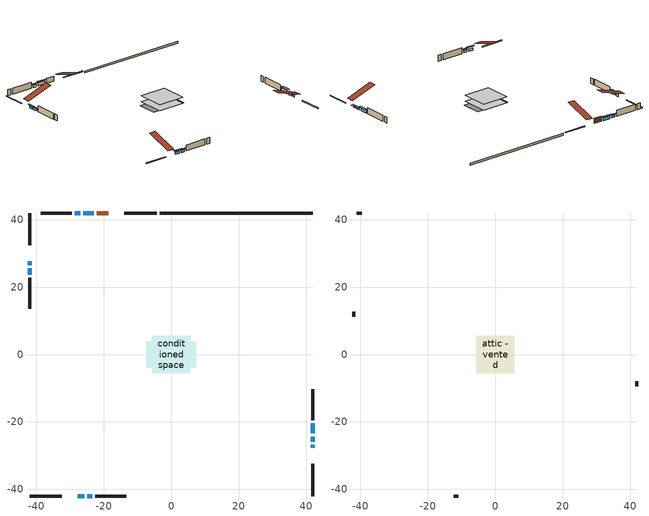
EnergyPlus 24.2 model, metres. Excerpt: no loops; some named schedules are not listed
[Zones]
conditioned space
 floor adiabatic (Floor2 construction): -5.42,-5.42 -5.42,5.42 5.42,5.42 5.42,-5.42 z0.3
 floor adiabatic (AdiabaticFloorConstruction): -5.59,-5.59 -5.59,5.59 5.59,5.59 5.59,-5.59 z0.3
 floor foundation (Slab1 construction): -7.35,-4 -7.35,4 7.35,4 7.35,-4 z-0.46
 wall outside (RimJoist1 construction): -4.36,41.99 -13.92,41.99 / -41.99,-41.99 -32.43,-41.99 / -41.99,41.99 -41.99,32.43 / 41.99,-41.99 41.99,-32.43 z0.3:0.6
 wall outside (AdiabaticWallConstruction 1): -18.64,41.99 -22.07,41.99 z0.3:2.33
 wall outside (AdiabaticWallConstruction): 41.99,-27.7 41.99,-26.79 / 41.99,-25.86 41.99,-24.33 z0.3:1.06; -41.99,27.7 -41.99,26.48 / -27.07,41.99 -28.6,41.99 / -27.7,-41.99 -25.87,-41.99 / -24.94,-41.99 -23.42,-41.99 / -41.99,25.55 -41.99,23.72 z0.3:1.22; 41.99,-23.4 41.99,-20.41 z0.3:1.72; -23,41.99 -26.15,41.99 z0.3:1.52
 wall outside (Wall1 construction): -29.53,41.99 -38.72,41.99 / -22.49,-41.99 -13.3,-41.99 / -41.99,22.79 -41.99,13.6 / 41.99,-19.48 41.99,-10.28 z0.3:2.74
 wall foundation (FoundationWall1 construction): 41.99,41.99 -3.43,41.99 z-0.46:0.3
 window (WindowConstruction): 41.99,-27.7 41.99,-26.79 z0.3:1.06
 window (WindowConstruction 8): -41.99,27.7 -41.99,26.48 z0.3:1.21
 window (WindowConstruction 1): 41.99,-25.86 41.99,-24.33 z0.3:1.06
 window (WindowConstruction 2): 41.99,-23.4 41.99,-20.41 z0.3:1.72
 window (WindowConstruction 3): -23,41.99 -26.15,41.99 z0.3:1.52
 window (WindowConstruction 4): -27.07,41.99 -28.6,41.99 z0.3:1.21
 window (WindowConstruction 5): -27.7,-41.99 -25.87,-41.99 z0.3:1.21
 window (WindowConstruction 6): -24.94,-41.99 -23.42,-41.99 z0.3:1.21
 window (WindowConstruction 7): -41.99,25.55 -41.99,23.72 z0.3:1.21
 door (Door): -18.64,41.99 -22.07,41.99 z0.3:2.33
 ceiling adiabatic (AdiabaticFloorConstruction): 5.59,-5.59 5.59,5.59 -5.59,5.59 -5.59,-5.59 z0.3
attic - vented
 floor to conditioned space (Floor1 construction Reversed): -5.59,-5.59 -5.59,5.59 5.59,5.59 5.59,-5.59 z2.74
 wall outside (Wall2 construction): -39.65,41.99 -41.06,41.99 / -12.37,-41.99 -10.96,-41.99 / -41.99,12.67 -41.99,11.27 / 41.99,-9.36 41.99,-7.95 z0.3:2.74
 roof outside (Roof1 construction): -17.72,41.99,2.74 -17.72,31.1,6.37 -14.85,31.1,6.37 -14.85,41.99,2.74; -28.63,-41.99,2.74 -28.63,-31.1,6.37 -31.5,-31.1,6.37 -31.5,-41.99,2.74; -41.99,28.63,2.74 -31.1,28.63,6.37 -31.1,31.5,6.37 -41.99,31.5,2.74; 41.99,-28.63,2.74 31.1,-28.63,6.37 31.1,-31.5,6.37 41.99,-31.5,2.74
shading: 41.99,-26.49 41.99,-28 42.9,-28 42.9,-26.49 z1.36; -41.99,26.02 -41.99,28.16 -42.45,28.16 -42.45,26.02 z1.67; 41.99,-24.03 41.99,-26.16 42.9,-26.16 42.9,-24.03 z1.36; 41.99,-20.11 41.99,-23.7 42.9,-23.7 42.9,-20.11 z2.02; -26.61,41.99 -22.54,41.99 -22.54,42.45 -26.61,42.45 z1.98; -29.06,41.99 -26.61,41.99 -26.61,42.45 -29.06,42.45 z1.67; -25.11,-41.99 -28.46,-41.99 -28.46,-42.45 -25.11,-42.45 z1.97; -22.96,-41.99 -25.4,-41.99 -25.4,-42.45 -22.96,-42.45 z1.67; -41.99,23.26 -41.99,26.01 -42.45,26.01 -42.45,23.26 z1.67
[Building]
Building 1: Terrain=Suburbs
[Site:Location]
Comox AP_BC: Latitude {deg}=49.72; Longitude {deg}=-124.9; Time Zone {hr}=-8; Elevation {m}=26; Keep Site Location Information=Yes
[Site:GroundTemperature:Shallow]
7.68431, 6.60511, 6.51868, 7.03082, 9.08677, 11.1331, 12.9072, 14.0311, 14.1265, 13.2125, 11.4836, 9.50004
[Site:WaterMainsTemperature]
Calculation Method=Schedule; Temperature Schedule=mains temperature schedule
[Material] Roughness=Rough; Thermal Absorptance=0.9
Name | Thickness {m} | Conductivity {W/m-K} | Density {kg/m3} | Specific Heat {J/kg-K} | Solar Absorptance | Visible Absorptance
asphalt or fiberglass shingles | 0.00635 | 0.162714 | 1121.4 | 1465.45 | 0.4 | 0.4
ceiling stud and cavity | 0.1397 | 0.121496 | 65.682 | 1177.47 | 0.7 | 0.7
concrete 4.0 in. | 0.1016 | 1.803125 | 2242.8 | 837.4 | 0.7 | 0.7
concrete 8.0 in. | 0.2032 | 1.803125 | 2242.8 | 837.4 | 0.7 | 0.7
door material | 0.04445 | 0.20624 | 512.64 | 1214.23 | 0.7 | 0.7
exterior vertical ins | 0.00108814 | 0.029427 | 32.04 | 1214.23 | 0.7 | 0.7
floor covering | 0.0127 | 9.015625 | 54.468 | 1339.84 | 0.6 | 0.6
floor covering 1 | 0.0127 | 0.0433444 | 54.468 | 1339.84 | 0.6 | 0.6
floor rigid ins; wall rigid ins | 0.512978 | 0.029427 | 32.04 | 1214.23 | 0.7 | 0.7
floor stud and cavity | 0.0889 | 0.340671 | 50.32683 | 1063.81 | 0.7 | 0.7
floor stud and cavity 1 | 0.1397 | 1.75129 | 37.0049 | 1207.88 | 0.7 | 0.7
furniture material conditioned space 1 | 0.1524 | 0.115458 | 640.8 | 1214.23 | 0.6 | 0.6
gypsum board | 0.00254 | 0.160291 | 801 | 837.4 | 0.6 | 0.6
gypsum board 1 | 0.0127 | 0.160291 | 801 | 837.4 | 0.6 | 0.6
osb sheathing 0.75 in. | 0.01905 | 0.115458 | 512.64 | 1214.23 | 0.7 | 0.7
rim joist stud and cavity | 0.0508 | 0.312044 | 50.32683 | 1063.81 | 0.6 | 0.6
wall stud and cavity | 0.0889 | 0.360069 | 50.32683 | 1063.81 | 0.7 | 0.7
wall stud and cavity 1 | 0.0889 | 6.1454 | 50.32683 | 1063.81 | 0.6 | 0.6
wall stud and cavity 2 | 0.0889 | 0.380278 | 52.3479 | 1209.89 | 0.7 | 0.7
wall stud and cavity 3 | 0.0889 | 0.391764 | 83.0341 | 1211.67 | 0.7 | 0.7
wood siding | 0.00254 | 0.102417 | 544.68 | 1172.36 | 0.4 | 0.4
wood siding 1; wood siding 2; wood siding 3 | 0.0254 | 0.102417 | 544.68 | 1172.36 | 0.7 | 0.7
[WindowMaterial:SimpleGlazingSystem]
Name | U-Factor {W/m2-K} | Solar Heat Gain Coefficient
WindowMaterial | 4.80302 | 0.55
WindowMaterial 1 | 5.1119 | 0.61
WindowMaterial 2 | 5.959061 | 0.79
WindowMaterial 3 | 5.91988 | 0.78
WindowMaterial 4 | 5.21638 | 0.64
WindowMaterial 5 | 5.29928 | 0.65
WindowMaterial 6 | 4.88989 | 0.57
WindowMaterial 7 | 5.0943 | 0.61
[Construction]
AdiabaticFloorConstruction: floor stud and cavity 1, floor rigid ins, osb sheathing 0.75 in., floor covering 1
AdiabaticWallConstruction: wood siding 2, wall rigid ins, wall stud and cavity 2, gypsum board 1
AdiabaticWallConstruction 1: wood siding 3, wall rigid ins, wall stud and cavity 2, gypsum board 1
Door: door material
Floor1 construction Reversed: gypsum board 1, ceiling stud and cavity
Floor2 construction: floor stud and cavity, floor covering
FoundationWall1 construction: concrete 8.0 in.
furniture construction conditioned space 1: furniture material conditioned space 1
PartitionWallConstruction: gypsum board 1, wall stud and cavity 3, gypsum board 1
RimJoist1 construction: wood siding 1, rim joist stud and cavity
Roof1 construction: asphalt or fiberglass shingles
Slab1 construction: concrete 4.0 in.
Wall1 construction: wood siding, wall stud and cavity, gypsum board
Wall2 construction: wood siding, wall stud and cavity 1
WindowConstruction: WindowMaterial
WindowConstruction 1: WindowMaterial 1
WindowConstruction 2: WindowMaterial 2
WindowConstruction 3: WindowMaterial 3
WindowConstruction 4; WindowConstruction 6: WindowMaterial 4
WindowConstruction 5: WindowMaterial 5
WindowConstruction 7: WindowMaterial 6
WindowConstruction 8: WindowMaterial 7
[Zone] Multiplier=1; Part of Total Floor Area=Yes
Name | Volume {m3}
attic - vented | 73.5333
conditioned space | 468
[Space]
Name | Zone | Volume {m3}
attic - vented 1 | attic - vented | 73.5333
conditioned space 1 | conditioned space | 468
[ZoneInfiltration:EffectiveLeakageArea]
infil attic - vented 1: Zone or Space=attic - vented 1; Schedule=Always On Discrete; Effective Air Leakage Area {cm2}=5351.14; Stack Coefficient=0.000421837; Wind Coefficient=1.38769e-05
[ZoneMixing]
whole house fan mix: Zone or Space=attic - vented; Schedule=Always On Continuous; Design Flow Rate Calculation Method=Flow/Zone; Design Flow Rate {m3/s}=0; Source Zone or Space=conditioned space
[SurfaceProperty:ExposedFoundationPerimeter]
Slab1: Exposed Perimeter Calculation Method=TotalExposedPerimeter; Total Exposed Perimeter {m}=45.416
[InternalMass] Zone or ZoneList=conditioned space; Space or SpaceList=conditioned space 1
Name | Construction | Surface Area {m2}
furniture mass conditioned space 1 | furniture construction conditioned space 1 | 144.128
partition wall mass | PartitionWallConstruction | 242.61
[Lights]
interior lighting: Zone or ZoneList or Space or SpaceList=conditioned space 1; Schedule=interior lighting schedule; Design Level Calculation Method=LightingLevel; Lighting Level {W}=343.2; Return Air Fraction=0; Fraction Radiant=0.6; Fraction Visible=0.2; Fraction Replaceable=1
[People]
occupants: Zone or ZoneList or Space or SpaceList=conditioned space 1; Number of People Schedule=occupants schedule; Number of People Calculation Method=People; Number of People=3; Fraction Radiant=0.314171; Sensible Heat Fraction=0.56303; Activity Level Schedule=occupants activity schedule; Carbon Dioxide Generation Rate {m3/s-W}=0; Enable ASHRAE 55 Comfort Warnings=No; Mean Radiant Temperature Calculation Type=EnclosureAveraged
[ElectricEquipment] Zone or ZoneList or Space or SpaceList=conditioned space 1; Design Level Calculation Method=EquipmentLevel
Name | Schedule | Design Level {W} | Fraction Latent | Fraction Radiant | Fraction Lost
clothes dryer | clothes dryer schedule | 140.772 | 0.015 | 0.081 | 0.85
clothes washer | clothes washer schedule | 32.1985 | 0.03 | 0.162 | 0.7
cooking range | cooking range schedule | 215.147 | 0.08 | 0.432 | 0.2
dishwasher | dishwasher schedule | 66.8632 | 0.3 | 0.18 | 0.4
fridge | fridge schedule | 72.9452 | 0 | 0.6 | 0
mech vent house fan | mech vent house fan schedule | 0 | 0 | 0 | 1
mech vent house fan cfis | mech vent house fan cfis schedule | 0 | 0 | 0 | 0
misc plug loads | misc plug loads schedule | 494.7 | 0.045 | 0.513 | 0.1
whole house fan | Always On Discrete | 0 | 0 | 0 | 1
[OtherEquipment] Zone or ZoneList or Space or SpaceList=conditioned space 1; Design Level Calculation Method=EquipmentLevel
Name | Fuel Type | Schedule | Design Level {W} | Fraction Latent | Fraction Radiant | Fraction Lost
clothes dryer 1 | Electricity | clothes dryer schedule | 0 | 0.015 | 0.081 | 0.85
cooking range 1 | Electricity | cooking range schedule | 0 | 0.08 | 0.432 | 0.2
general water use latent | None | general water use schedule | 62.594 | 1 | 0 | 0
general water use sensible | None | general water use schedule | -61.6891 | 0 | 0.6 | 0
mech vent house fan latent load | None | Always On Discrete | 0 | 1 | 0 | 0
mech vent house fan sensible load | None | Always On Discrete | 0 | 0 | 0 | 0
water heater energy adjustment1 | Electricity | Always On Discrete | 0.01 | 0 | 0 | 1
[ZoneInfiltration:DesignFlowRate] Zone or ZoneList or Space or SpaceList=conditioned space 1; Schedule=Always On Discrete; Design Flow Rate Calculation Method=Flow/Zone; Design Flow Rate {m3/s}=0
infil flow; natural vent flow; whole house fan flow
[ZoneControl:Thermostat]
conditioned space Thermostat: Zone or ZoneList=conditioned space; Control Type Schedule=conditioned space Thermostat Schedule; Control 1=conditioned space temperature setpoint; Temperature Difference Between Cutout And Setpoint {deltaC}=0
[ZoneHVAC:Baseboard:Convective:Electric]
electric baseboard: Availability Schedule=Always On Discrete; Heating Design Capacity {W}=18342.4; Efficiency=1
[Zone equipment]
conditioned space: electric baseboard
[Foundation:Kiva]
Foundation Kiva 1: Initial Indoor Air Temperature {C}=18; Wall Height Above Grade {m}=0.299984; Wall Depth Below Slab {m}=0.2032; Custom Block Material Name 1=exterior vertical ins; Custom Block Depth 1 {m}=0.759988; Custom Block X Position 1 {m}=0.2032; Custom Block Z Position 1 {m}=0
[Foundation:Kiva:Settings]
Soil Conductivity {W/m-K}=0.849921; Soil Density {kg/m3}=1842.3; Soil Specific Heat {J/kg-K}=418.7; Ground Solar Absorptivity=0.9; Ground Thermal Absorptivity=0.9; Ground Surface Roughness {m}=0.03; Far-Field Width {m}=40; Deep-Ground Boundary Condition=ZeroFlux; Deep-Ground Depth {m}=40; Minimum Cell Dimension {m}=0.2; Maximum Cell Growth Coefficient=3; Simulation Timestep=Timestep
[Exterior:Lights]
exterior lighting: Schedule=exterior lighting schedule; Design Level {W}=75.6
[EnergyManagementSystem:GlobalVariable]
infil_program_Qfan
infil_program_Qinf
natural_vent_program_Qnv
natural_vent_program_Qwhf
[EnergyManagementSystem:Sensor]
Name | Output:Variable or Output:Meter Index Key | Output:Variable or Output:Meter
airflow_gain | infil flow | Infiltration Sensible Heat Gain Energy
airflow_gain_1 | natural vent flow | Infiltration Sensible Heat Gain Energy
airflow_gain_2 | whole house fan flow | Infiltration Sensible Heat Gain Energy
airflow_loss | infil flow | Infiltration Sensible Heat Loss Energy
airflow_loss_1 | natural vent flow | Infiltration Sensible Heat Loss Energy
airflow_loss_2 | whole house fan flow | Infiltration Sensible Heat Loss Energy
clg_load_cond |  | Cooling:EnergyTransfer:Zone:CONDITIONED SPACE
clg_sp_s; clg_sp_s_1 | cooling setpoint | Schedule Value
clothes_dryer_exhaust_0_sch_s | clothes dryer exhaust 0 schedule | Schedule Value
conditioned_space_clg_unmet_s | conditioned space | Zone Cooling Setpoint Not Met Time
conditioned_space_htg_unmet_s | conditioned space | Zone Heating Setpoint Not Met Time
cool_season | cooling season schedule | Schedule Value
fridge_tin_s | conditioned space | Zone Mean Air Temperature
htg_load_cond |  | Heating:EnergyTransfer:Zone:CONDITIONED SPACE
htg_sp_s; htg_sp_s_1 | heating setpoint | Schedule Value
ig_ee_conv | clothes dryer | Electric Equipment Convective Heating Energy
ig_ee_conv_2 | cooking range | Electric Equipment Convective Heating Energy
ig_ee_conv_4 | fridge | Electric Equipment Convective Heating Energy
ig_ee_conv_5 | misc plug loads | Electric Equipment Convective Heating Energy
ig_ee_conv_6 | whole house fan | Electric Equipment Convective Heating Energy
ig_ee_rad | clothes dryer | Electric Equipment Radiant Heating Energy
ig_ee_rad_2 | cooking range | Electric Equipment Radiant Heating Energy
ig_ee_rad_4 | fridge | Electric Equipment Radiant Heating Energy
ig_ee_rad_5 | misc plug loads | Electric Equipment Radiant Heating Energy
ig_ee_rad_6 | whole house fan | Electric Equipment Radiant Heating Energy
ig_lgt_conv | interior lighting | Lights Convective Heating Energy
ig_lgt_rad | interior lighting | Lights Radiant Heating Energy
ig_lgt_vis | interior lighting | Lights Visible Radiation Heating Energy
ig_oe_conv | clothes dryer 1 | Other Equipment Convective Heating Energy
ig_oe_conv_1 | cooking range 1 | Other Equipment Convective Heating Energy
ig_oe_conv_2 | general water use latent | Other Equipment Convective Heating Energy
ig_oe_conv_3 | general water use sensible | Other Equipment Convective Heating Energy
ig_oe_conv_4 | water heater energy adjustment1 | Other Equipment Convective Heating Energy
ig_oe_rad | clothes dryer 1 | Other Equipment Radiant Heating Energy
ig_oe_rad_1 | cooking range 1 | Other Equipment Radiant Heating Energy
ig_oe_rad_2 | general water use latent | Other Equipment Radiant Heating Energy
ig_oe_rad_3 | general water use sensible | Other Equipment Radiant Heating Energy
ig_oe_rad_4 | water heater energy adjustment1 | Other Equipment Radiant Heating Energy
ig_ppl_conv | occupants | People Convective Heating Energy
ig_ppl_rad | occupants | People Radiant Heating Energy
im_conv | furniture mass conditioned space 1 | Surface Inside Face Convection Heat Gain Energy
im_conv_1 | partition wall mass | Surface Inside Face Convection Heat Gain Energy
im_ig | furniture mass conditioned space 1 | Surface Inside Face Internal Gains Radiation Heat Gain Energy
im_ig_1 | partition wall mass | Surface Inside Face Internal Gains Radiation Heat Gain Energy
im_lgt | furniture mass conditioned space 1 | Surface Inside Face Lights Radiation Heat Gain Energy
im_lgt_1 | partition wall mass | Surface Inside Face Lights Radiation Heat Gain Energy
im_sol | furniture mass conditioned space 1 | Surface Inside Face Solar Radiation Heat Gain Energy
im_sol_1 | partition wall mass | Surface Inside Face Solar Radiation Heat Gain Energy
im_surf | furniture mass conditioned space 1 | Surface Inside Face Net Surface Thermal Radiation Heat Gain Energy
im_surf_1 | partition wall mass | Surface Inside Face Net Surface Thermal Radiation Heat Gain Energy
mv_conv | mech vent house fan | Electric Equipment Convective Heating Energy
mv_conv_1 | mech vent house fan cfis | Electric Equipment Convective Heating Energy
mv_conv_2 | mech vent house fan latent load | Other Equipment Convective Heating Energy
mv_conv_3 | mech vent house fan sensible load | Other Equipment Convective Heating Energy
mv_rad | mech vent house fan | Electric Equipment Radiant Heating Energy
mv_rad_1 | mech vent house fan cfis | Electric Equipment Radiant Heating Energy
mv_rad_2 | mech vent house fan latent load | Other Equipment Radiant Heating Energy
mv_rad_3 | mech vent house fan sensible load | Other Equipment Radiant Heating Energy
natural_vent_s | natural vent schedule | Schedule Value
out_pb_s |  | Site Outdoor Air Barometric Pressure
out_wt_s |  | Site Outdoor Air Humidity Ratio
site_vw_s |  | Site Wind Speed
ss_back_out | Window1 | Surface Window Shortwave from Zone Back Out Window Heat Transfer Rate
ss_back_out_1 | Window10 | Surface Window Shortwave from Zone Back Out Window Heat Transfer Rate
ss_back_out_2 | Window2 | Surface Window Shortwave from Zone Back Out Window Heat Transfer Rate
ss_back_out_3 | Window3 | Surface Window Shortwave from Zone Back Out Window Heat Transfer Rate
ss_back_out_4 | Window4 | Surface Window Shortwave from Zone Back Out Window Heat Transfer Rate
ss_back_out_5 | Window5 | Surface Window Shortwave from Zone Back Out Window Heat Transfer Rate
ss_back_out_6 | Window6 | Surface Window Shortwave from Zone Back Out Window Heat Transfer Rate
ss_back_out_7 | Window7 | Surface Window Shortwave from Zone Back Out Window Heat Transfer Rate
ss_back_out_8 | Window8 | Surface Window Shortwave from Zone Back Out Window Heat Transfer Rate
ss_conv | Door1 | Surface Inside Face Convection Heat Gain Energy
ss_conv_1 | Window1 | Surface Inside Face Convection Heat Gain Energy
ss_conv_2 | Window10 | Surface Inside Face Convection Heat Gain Energy
ss_conv_3 | Window2 | Surface Inside Face Convection Heat Gain Energy
ss_conv_4 | Window3 | Surface Inside Face Convection Heat Gain Energy
ss_conv_5 | Window4 | Surface Inside Face Convection Heat Gain Energy
ss_conv_6 | Window5 | Surface Inside Face Convection Heat Gain Energy
ss_conv_7 | Window6 | Surface Inside Face Convection Heat Gain Energy
ss_conv_8 | Window7 | Surface Inside Face Convection Heat Gain Energy
ss_conv_9 | Window8 | Surface Inside Face Convection Heat Gain Energy
ss_ig | Door1 | Surface Inside Face Internal Gains Radiation Heat Gain Energy
ss_ig_1 | Window1 | Surface Inside Face Internal Gains Radiation Heat Gain Energy
ss_ig_2 | Window10 | Surface Inside Face Internal Gains Radiation Heat Gain Energy
ss_ig_3 | Window2 | Surface Inside Face Internal Gains Radiation Heat Gain Energy
ss_ig_4 | Window3 | Surface Inside Face Internal Gains Radiation Heat Gain Energy
ss_ig_5 | Window4 | Surface Inside Face Internal Gains Radiation Heat Gain Energy
ss_ig_6 | Window5 | Surface Inside Face Internal Gains Radiation Heat Gain Energy
ss_ig_7 | Window6 | Surface Inside Face Internal Gains Radiation Heat Gain Energy
ss_ig_8 | Window7 | Surface Inside Face Internal Gains Radiation Heat Gain Energy
ss_ig_9 | Window8 | Surface Inside Face Internal Gains Radiation Heat Gain Energy
ss_lgt | Door1 | Surface Inside Face Lights Radiation Heat Gain Energy
ss_sol | Door1 | Surface Inside Face Solar Radiation Heat Gain Energy
ss_surf | Door1 | Surface Inside Face Net Surface Thermal Radiation Heat Gain Energy
ss_surf_1 | Window1 | Surface Inside Face Net Surface Thermal Radiation Heat Gain Energy
ss_surf_2 | Window10 | Surface Inside Face Net Surface Thermal Radiation Heat Gain Energy
ss_surf_3 | Window2 | Surface Inside Face Net Surface Thermal Radiation Heat Gain Energy
ss_surf_4 | Window3 | Surface Inside Face Net Surface Thermal Radiation Heat Gain Energy
ss_surf_5 | Window4 | Surface Inside Face Net Surface Thermal Radiation Heat Gain Energy
ss_surf_6 | Window5 | Surface Inside Face Net Surface Thermal Radiation Heat Gain Energy
ss_surf_7 | Window6 | Surface Inside Face Net Surface Thermal Radiation Heat Gain Energy
ss_surf_8 | Window7 | Surface Inside Face Net Surface Thermal Radiation Heat Gain Energy
ss_surf_9 | Window8 | Surface Inside Face Net Surface Thermal Radiation Heat Gain Energy
ss_trans_in | Window1 | Surface Window Transmitted Solar Radiation Rate
ss_trans_in_1 | Window10 | Surface Window Transmitted Solar Radiation Rate
ss_trans_in_2 | Window2 | Surface Window Transmitted Solar Radiation Rate
ss_trans_in_3 | Window3 | Surface Window Transmitted Solar Radiation Rate
ss_trans_in_4 | Window4 | Surface Window Transmitted Solar Radiation Rate
ss_trans_in_5 | Window5 | Surface Window Transmitted Solar Radiation Rate
ss_trans_in_6 | Window6 | Surface Window Transmitted Solar Radiation Rate
ss_trans_in_7 | Window7 | Surface Window Transmitted Solar Radiation Rate
ss_trans_in_8 | Window8 | Surface Window Transmitted Solar Radiation Rate
ss_trans_out | Window1 | Surface Inside Face Initial Transmitted Diffuse Transmitted Out Window Solar Radiation Rate
ss_trans_out_1 | Window10 | Surface Inside Face Initial Transmitted Diffuse Transmitted Out Window Solar Radiation Rate
ss_trans_out_2 | Window2 | Surface Inside Face Initial Transmitted Diffuse Transmitted Out Window Solar Radiation Rate
ss_trans_out_3 | Window3 | Surface Inside Face Initial Transmitted Diffuse Transmitted Out Window Solar Radiation Rate
ss_trans_out_4 | Window4 | Surface Inside Face Initial Transmitted Diffuse Transmitted Out Window Solar Radiation Rate
ss_trans_out_5 | Window5 | Surface Inside Face Initial Transmitted Diffuse Transmitted Out Window Solar Radiation Rate
ss_trans_out_6 | Window6 | Surface Inside Face Initial Transmitted Diffuse Transmitted Out Window Solar Radiation Rate
ss_trans_out_7 | Window7 | Surface Inside Face Initial Transmitted Diffuse Transmitted Out Window Solar Radiation Rate
ss_trans_out_8 | Window8 | Surface Inside Face Initial Transmitted Diffuse Transmitted Out Window Solar Radiation Rate
s_conv | Floor1 | Surface Inside Face Convection Heat Gain Energy
s_conv_1 | Floor2 | Surface Inside Face Convection Heat Gain Energy
s_conv_10 | Wall1:0 | Surface Inside Face Convection Heat Gain Energy
s_conv_11 | Wall1:180 | Surface Inside Face Convection Heat Gain Energy
s_conv_12 | Wall1:270 | Surface Inside Face Convection Heat Gain Energy
s_conv_13 | Wall1:90 | Surface Inside Face Convection Heat Gain Energy
s_conv_2 | FoundationWall1 | Surface Inside Face Convection Heat Gain Energy
s_conv_3 | inferred conditioned ceiling | Surface Inside Face Convection Heat Gain Energy
s_conv_4 | inferred conditioned floor | Surface Inside Face Convection Heat Gain Energy
s_conv_5 | RimJoist1:0 | Surface Inside Face Convection Heat Gain Energy
s_conv_6 | RimJoist1:180 | Surface Inside Face Convection Heat Gain Energy
s_conv_7 | RimJoist1:270 | Surface Inside Face Convection Heat Gain Energy
s_conv_8 | RimJoist1:90 | Surface Inside Face Convection Heat Gain Energy
s_conv_9 | Slab1 | Surface Inside Face Convection Heat Gain Energy
s_ig | Floor1 | Surface Inside Face Internal Gains Radiation Heat Gain Energy
s_ig_1 | Floor2 | Surface Inside Face Internal Gains Radiation Heat Gain Energy
s_ig_10 | Wall1:0 | Surface Inside Face Internal Gains Radiation Heat Gain Energy
s_ig_11 | Wall1:180 | Surface Inside Face Internal Gains Radiation Heat Gain Energy
s_ig_12 | Wall1:270 | Surface Inside Face Internal Gains Radiation Heat Gain Energy
s_ig_13 | Wall1:90 | Surface Inside Face Internal Gains Radiation Heat Gain Energy
s_ig_2 | FoundationWall1 | Surface Inside Face Internal Gains Radiation Heat Gain Energy
s_ig_3 | inferred conditioned ceiling | Surface Inside Face Internal Gains Radiation Heat Gain Energy
s_ig_4 | inferred conditioned floor | Surface Inside Face Internal Gains Radiation Heat Gain Energy
s_ig_5 | RimJoist1:0 | Surface Inside Face Internal Gains Radiation Heat Gain Energy
s_ig_6 | RimJoist1:180 | Surface Inside Face Internal Gains Radiation Heat Gain Energy
s_ig_7 | RimJoist1:270 | Surface Inside Face Internal Gains Radiation Heat Gain Energy
s_ig_8 | RimJoist1:90 | Surface Inside Face Internal Gains Radiation Heat Gain Energy
s_ig_9 | Slab1 | Surface Inside Face Internal Gains Radiation Heat Gain Energy
s_lgt | Floor1 | Surface Inside Face Lights Radiation Heat Gain Energy
s_lgt_1 | Floor2 | Surface Inside Face Lights Radiation Heat Gain Energy
s_lgt_10 | Wall1:0 | Surface Inside Face Lights Radiation Heat Gain Energy
s_lgt_11 | Wall1:180 | Surface Inside Face Lights Radiation Heat Gain Energy
s_lgt_12 | Wall1:270 | Surface Inside Face Lights Radiation Heat Gain Energy
s_lgt_13 | Wall1:90 | Surface Inside Face Lights Radiation Heat Gain Energy
s_lgt_2 | FoundationWall1 | Surface Inside Face Lights Radiation Heat Gain Energy
s_lgt_3 | inferred conditioned ceiling | Surface Inside Face Lights Radiation Heat Gain Energy
s_lgt_4 | inferred conditioned floor | Surface Inside Face Lights Radiation Heat Gain Energy
s_lgt_5 | RimJoist1:0 | Surface Inside Face Lights Radiation Heat Gain Energy
s_lgt_6 | RimJoist1:180 | Surface Inside Face Lights Radiation Heat Gain Energy
s_lgt_7 | RimJoist1:270 | Surface Inside Face Lights Radiation Heat Gain Energy
s_lgt_8 | RimJoist1:90 | Surface Inside Face Lights Radiation Heat Gain Energy
s_lgt_9 | Slab1 | Surface Inside Face Lights Radiation Heat Gain Energy
s_sol | Floor1 | Surface Inside Face Solar Radiation Heat Gain Energy
s_sol_1 | Floor2 | Surface Inside Face Solar Radiation Heat Gain Energy
s_sol_10 | Wall1:0 | Surface Inside Face Solar Radiation Heat Gain Energy
s_sol_11 | Wall1:180 | Surface Inside Face Solar Radiation Heat Gain Energy
s_sol_12 | Wall1:270 | Surface Inside Face Solar Radiation Heat Gain Energy
s_sol_13 | Wall1:90 | Surface Inside Face Solar Radiation Heat Gain Energy
s_sol_2 | FoundationWall1 | Surface Inside Face Solar Radiation Heat Gain Energy
s_sol_3 | inferred conditioned ceiling | Surface Inside Face Solar Radiation Heat Gain Energy
s_sol_4 | inferred conditioned floor | Surface Inside Face Solar Radiation Heat Gain Energy
s_sol_5 | RimJoist1:0 | Surface Inside Face Solar Radiation Heat Gain Energy
